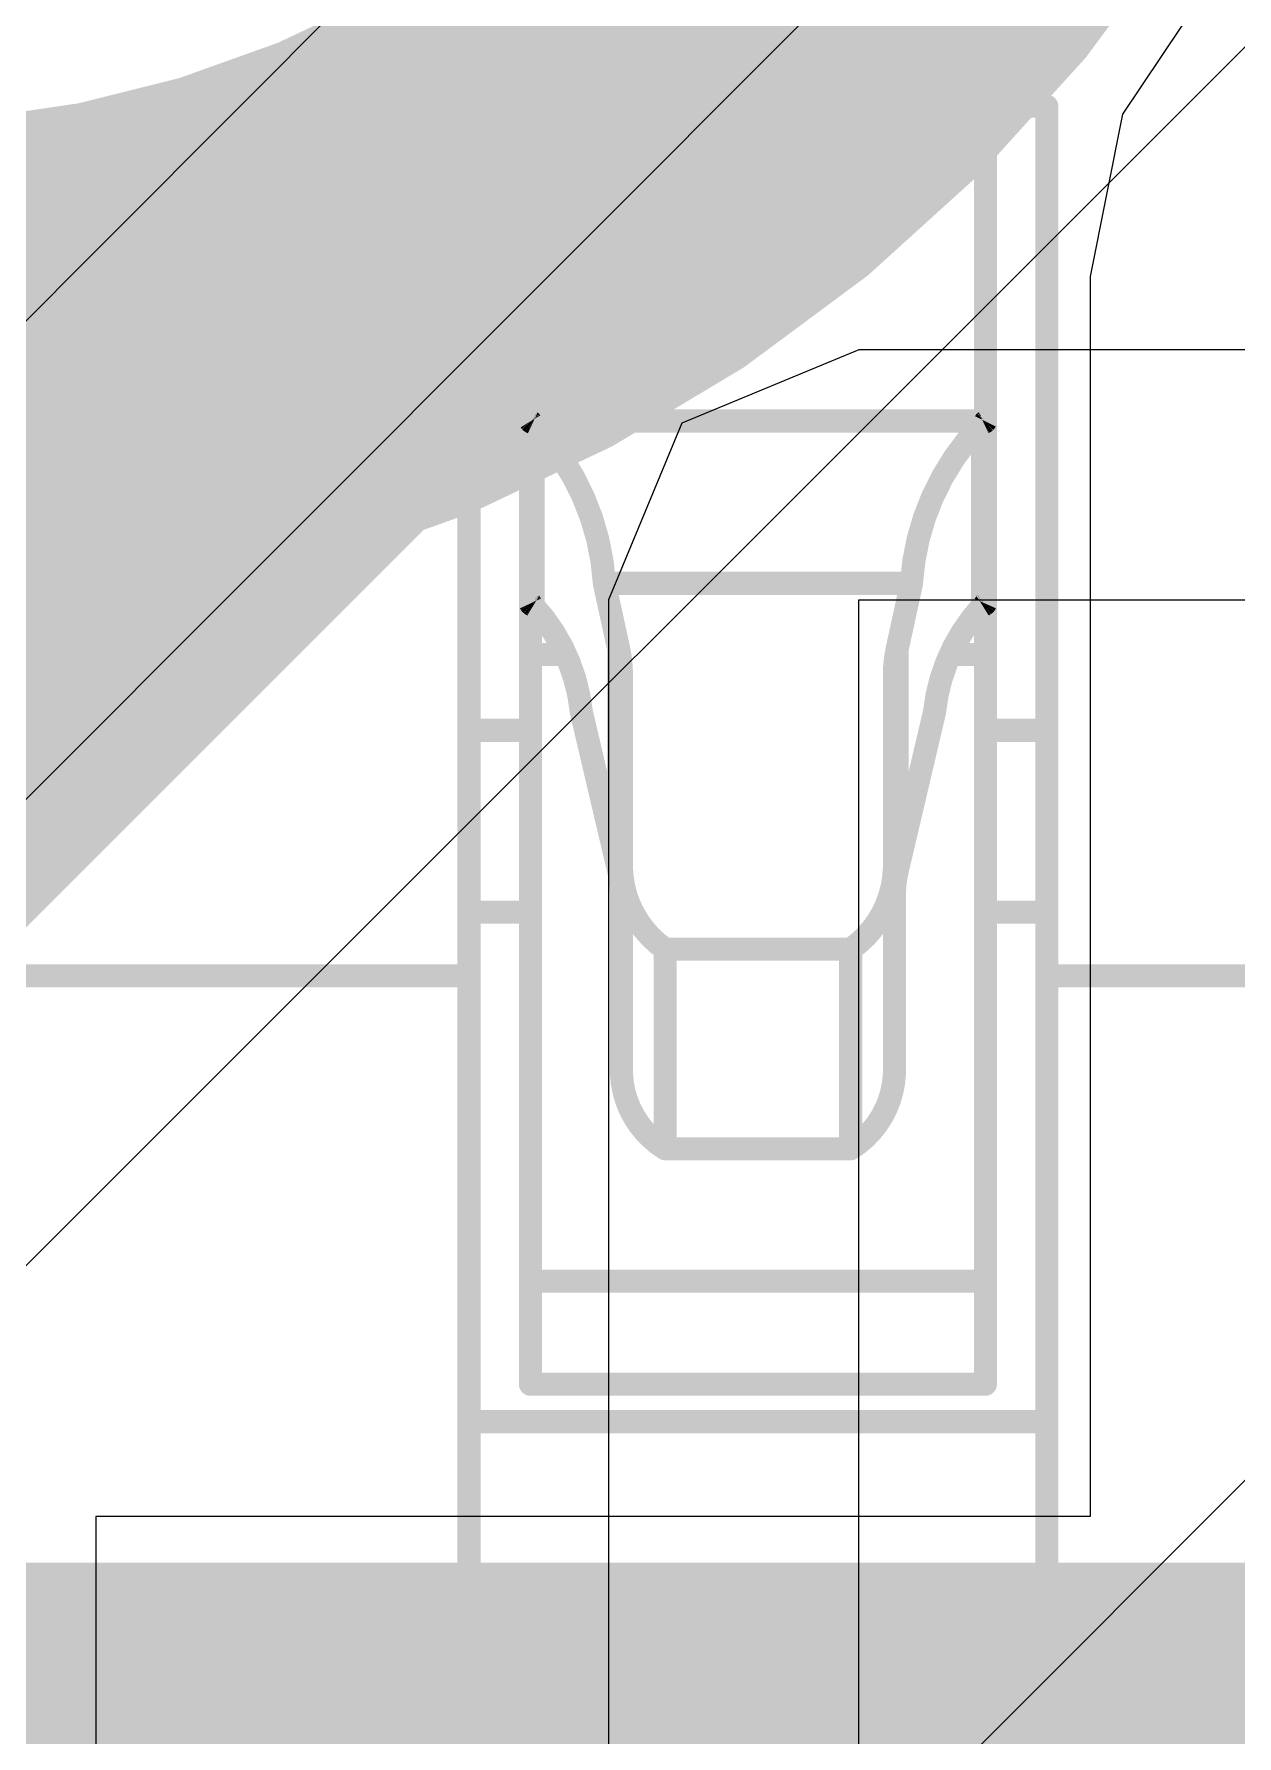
# Model space of a CAD drawing. Header units: inches. Extents: x -6 to 5433, y -4 to 5447.
# Drawn here: x 20.247 to 20.908, y 26.502 to 27.438 of the extents above; entities that cross this region are included whole.
import ezdxf

# ---------------------------------------------------------------- set-up
doc = ezdxf.new("R2010")
doc.units = ezdxf.units.IN
for name, color, linetype in [('Bottom Layer', 5, 'Continuous'), ('Ground', 16, 'Continuous'), ('Mechanical 4', 56, 'Continuous'), ('Power', 76, 'Continuous'), ('Top Layer', 1, 'Continuous'), ('Top Solder', 216, 'Continuous')]:
    doc.layers.add(name, color=color, linetype=linetype)

# ---------------------------------------------------------------- blocks, each defined once
blk = doc.blocks.new('TL3340AF160QG_33')
at = {"layer": 'Top Solder'}
blk.add_line((0.7722387399999999, 1.95276216), (-5441.50524092, 5436.595934), dxfattribs=at)
blk = doc.blocks.new('WQFN_30_EP_2_5_4_5__43')
at = {"layer": 'Top Solder'}
for p in [(-1.45009616, -1.95417948), (-0.9381997999999999, -2.4882348)]:
    blk.add_line(p, (-5421.17972658, -5430.60739378), dxfattribs=at)
blk = doc.blocks.new('QTH_030_01_L_D_A_K_TR_154')
at = {"layer": 'Top Solder'}
for points in [[(-6.00410153, 3.91260076), (-5.49590087, 3.91260076), (-5.49590087, 2.25940112), (-6.00410153, 2.25940112)], [(-5.504099989999999, 3.91260076), (-4.995899329999999, 3.91260076), (-4.995899329999999, 2.25940112), (-5.504099989999999, 2.25940112)], [(-5.00410099, 3.91260076), (-4.49590033, 3.91260076), (-4.49590033, 2.25940112), (-5.00410099, 2.25940112)]]:
    blk.add_hatch(color=216, dxfattribs=at).paths.add_polyline_path(points)

msp = doc.modelspace()

# ---------------------------------------------------------------- linework, layer by layer
at = {"layer": 'Bottom Layer'}
msp.add_lwpolyline([(20.88138064, 27.97254248, 0.2794, 0.2794, -0.9999999999999999), (19.43358064, 27.97254248, 0.2794, 0.2794, 0)], format="xyseb", dxfattribs=at)
at = {"layer": 'Ground'}
msp.add_line((19.79367644, 26.31168728), (21.86885644, 28.38686728), dxfattribs=at)
msp.add_lwpolyline([(19.56059842, 26.40823014, 0.2032, 0.2032, 0), (21.77231358, 28.6199453, 0.2032, 0.2032, 0)], format="xyseb", dxfattribs=at)
at = {"layer": 'Mechanical 4'}
for points in [[(20.4861541, 27.39794622, 0.0127, 0.0127, 0), (20.8036541, 27.39794622, 0.0127, 0.0127, 0)], [(20.4861541, 26.5149457, 0.0127, 0.0127, 0), (20.4861541, 27.39794622, 0.0127, 0.0127, 0)], [(20.51990562, 26.69548128, 0.0127, 0.0127, 0), (20.51990562, 27.39794622, 0.0127, 0.0127, 0)], [(20.76990512, 26.69548128, 0.0127, 0.0127, 0), (20.76990512, 27.39794622, 0.0127, 0.0127, 0)], [(20.8036541, 26.5149457, 0.0127, 0.0127, 0), (20.8036541, 27.39794622, 0.0127, 0.0127, 0)], [(20.5199996, 27.224609, 0.0127, 0.0127, -0.03260548549123797), (20.51990308, 27.22474616, 0.0127, 0.0127, 0)], [(20.51990562, 27.22494682, 0.0127, 0.0127, 0), (20.76990512, 27.22494682, 0.0127, 0.0127, 0)], [(20.52007072, 27.22453788, 0.0127, 0.0127, -0.02828759404379706), (20.52000214, 27.224609, 0.0127, 0.0127, 0)], [(20.5201647, 27.22445914, 0.0127, 0.0127, -0.02675080177921117), (20.52007072, 27.22453788, 0.0127, 0.0127, 0)], [(20.52028916, 27.22437278, 0.0127, 0.0127, -0.02199381128364839), (20.5201647, 27.22445914, 0.0127, 0.0127, 0)], [(20.5204568, 27.22427626, 0.0127, 0.0127, -0.01668692769989253), (20.52028916, 27.22437278, 0.0127, 0.0127, 0)], [(20.52066, 27.22416958, 0.0127, 0.0127, -0.009375562050187941), (20.52045426, 27.22427626, 0.0127, 0.0127, 0)], [(20.52089876, 27.22405528, 0.0127, 0.0127, -0.005205298959245279), (20.52066, 27.22416704, 0.0127, 0.0127, 0)], [(20.52089876, 27.22405528, 0.0127, 0.0127, 0), (20.5211553, 27.2239359, 0.0127, 0.0127, 0)], [(20.5211553, 27.2239359, 0.0127, 0.0127, 0), (20.52142454, 27.22381652, 0.0127, 0.0127, 0)], [(20.52142454, 27.12343572, 0.0127, 0.0127, 0), (20.52142454, 27.22381652, 0.0127, 0.0127, 0)], [(20.52142454, 27.22381652, 0.0127, 0.0127, -0.1798941776662689), (20.56053292, 27.13571154, 0.0127, 0.0127, 0)], [(20.72927782, 27.13571154, 0.0127, 0.0127, -0.1798941776662689), (20.7683862, 27.22381652, 0.0127, 0.0127, 0)], [(20.7683862, 27.22381652, 0.0127, 0.0127, 0), (20.76889674, 27.22405274, 0.0127, 0.0127, 0)], [(20.7683862, 27.12343572, 0.0127, 0.0127, 0), (20.7683862, 27.22381652, 0.0127, 0.0127, 0)], [(20.76889674, 27.22405274, 0.0127, 0.0127, 0), (20.76913296, 27.2241645, 0.0127, 0.0127, 0)], [(20.76934378, 27.22427118, 0.0127, 0.0127, -0.007070259416888441), (20.76913296, 27.2241645, 0.0127, 0.0127, 0)], [(20.76951904, 27.22437024, 0.0127, 0.0127, -0.01220881841542527), (20.76934124, 27.22427118, 0.0127, 0.0127, 0)], [(20.76966128, 27.22446168, 0.0127, 0.0127, -0.02261982993597721), (20.76952158, 27.22437024, 0.0127, 0.0127, 0)], [(20.7697578, 27.22454042, 0.0127, 0.0127, -0.03188108957941844), (20.76965874, 27.22446168, 0.0127, 0.0127, 0)], [(20.76982384, 27.22461408, 0.0127, 0.0127, -0.03744577989354124), (20.7697578, 27.22454042, 0.0127, 0.0127, 0)], [(20.76986956, 27.22468012, 0.0127, 0.0127, -0.03268866417810461), (20.76982384, 27.22461154, 0.0127, 0.0127, 0)], [(20.76990258, 27.22474616, 0.0127, 0.0127, -0.01323434471362622), (20.76986702, 27.22468012, 0.0127, 0.0127, 0)], [(20.56053292, 27.13571154, 0.0127, 0.0127, 0), (20.72927782, 27.13571154, 0.0127, 0.0127, 0)], [(20.56053292, 27.13571154, 0.0127, 0.0127, 0), (20.5683866, 27.0996156, 0.0127, 0.0127, 0)], [(20.72142414, 27.0996156, 0.0127, 0.0127, 0), (20.72927782, 27.13571154, 0.0127, 0.0127, 0)], [(20.52000214, 27.1244949, 0.0127, 0.0127, -0.02859692931146245), (20.51990308, 27.12467778, 0.0127, 0.0127, 0)], [(20.5201647, 27.12429678, 0.0127, 0.0127, -0.05432141865443658), (20.52000468, 27.12449744, 0.0127, 0.0127, 0)], [(20.52028916, 27.1241774, 0.0127, 0.0127, -0.02338615135356243), (20.5201647, 27.12429424, 0.0127, 0.0127, 0)], [(20.52045426, 27.12405294, 0.0127, 0.0127, -0.01856230606978786), (20.52028916, 27.12417994, 0.0127, 0.0127, 0)], [(20.52066, 27.12390816, 0.0127, 0.0127, -0.01073692509574584), (20.52045426, 27.1240504, 0.0127, 0.0127, 0)], [(20.52089876, 27.12375576, 0.0127, 0.0127, -0.00605483102162987), (20.52066254, 27.12390816, 0.0127, 0.0127, 0)], [(20.52089876, 27.1237583, 0.0127, 0.0127, 0), (20.5211553, 27.12359828, 0.0127, 0.0127, 0)], [(20.5211553, 27.12359828, 0.0127, 0.0127, 0), (20.52142454, 27.12343572, 0.0127, 0.0127, 0)], [(20.52142454, 27.12343826, 0.0127, 0.0127, -0.1625908253546253), (20.54786594, 27.0649446, 0.0127, 0.0127, 0)], [(20.7419448, 27.0649446, 0.0127, 0.0127, -0.1625908253546254), (20.7683862, 27.12343826, 0.0127, 0.0127, 0)], [(20.7683862, 27.12343572, 0.0127, 0.0127, 0), (20.76889674, 27.12375322, 0.0127, 0.0127, 0)], [(20.76913296, 27.12390308, 0.0127, 0.0127, -0.004820614385274597), (20.76889674, 27.12375322, 0.0127, 0.0127, 0)], [(20.76934124, 27.12404532, 0.0127, 0.0127, -0.008119958850470968), (20.76913042, 27.12390308, 0.0127, 0.0127, 0)], [(20.76951904, 27.12418248, 0.0127, 0.0127, -0.01372913844550468), (20.76934124, 27.12404786, 0.0127, 0.0127, 0)], [(20.76965874, 27.12429932, 0.0127, 0.0127, -0.02446216602651781), (20.76952158, 27.12417994, 0.0127, 0.0127, 0)], [(20.7697578, 27.124406, 0.0127, 0.0127, -0.03231853514748475), (20.76965874, 27.12429932, 0.0127, 0.0127, 0)], [(20.76982384, 27.12450252, 0.0127, 0.0127, -0.03504147992613579), (20.7697578, 27.124406, 0.0127, 0.0127, 0)], [(20.76986956, 27.12459142, 0.0127, 0.0127, -0.02840446112565399), (20.76982384, 27.12450252, 0.0127, 0.0127, 0)], [(20.76990512, 27.12467524, 0.0127, 0.0127, -0.0110217928708077), (20.76986956, 27.12458888, 0.0127, 0.0127, 0)], [(20.51990562, 27.09661078, 0.0127, 0.0127, 0), (20.538567, 27.09661078, 0.0127, 0.0127, 0)], [(20.5683866, 26.9776575, 0.0127, 0.0127, 0), (20.5683866, 27.0996156, 0.0127, 0.0127, 0)], [(20.5683866, 27.0996156, 0.0127, 0.0127, -0.05365795323520316), (20.56990552, 27.085544, 0.0127, 0.0127, 0)], [(20.71990522, 27.085544, 0.0127, 0.0127, -0.05365795323476549), (20.72142414, 27.0996156, 0.0127, 0.0127, 0)], [(20.72142414, 26.9776575, 0.0127, 0.0127, 0), (20.72142414, 27.0996156, 0.0127, 0.0127, 0)], [(20.75124374, 27.09661078, 0.0127, 0.0127, 0), (20.76990512, 27.09661078, 0.0127, 0.0127, 0)], [(20.56990552, 26.86619468, 0.0127, 0.0127, 0), (20.56990552, 27.085544, 0.0127, 0.0127, 0)], [(20.71990522, 26.86619468, 0.0127, 0.0127, 0), (20.71990522, 27.085544, 0.0127, 0.0127, 0)], [(20.5478634, 27.06494714, 0.0127, 0.0127, 0), (20.5683866, 26.9776575, 0.0127, 0.0127, 0)], [(20.72142414, 26.9776575, 0.0127, 0.0127, 0), (20.7419448, 27.06494714, 0.0127, 0.0127, 0)], [(20.4861541, 27.05494462, 0.0127, 0.0127, 0), (20.51990562, 27.05494462, 0.0127, 0.0127, 0)], [(20.76990512, 27.05494462, 0.0127, 0.0127, 0), (20.8036541, 27.05494462, 0.0127, 0.0127, 0)], [(20.5683866, 26.9776575, 0.0127, 0.0127, -0.05786387190107989), (20.56990552, 26.96463492, 0.0127, 0.0127, 0)], [(20.5939136, 26.93460704, 0.0127, 0.0127, -0.2374801051860469), (20.56990552, 26.97917896, 0.0127, 0.0127, 0)], [(20.71990522, 26.97917896, 0.0127, 0.0127, -0.2374801051855858), (20.69589714, 26.93460704, 0.0127, 0.0127, 0)], [(20.71990522, 26.96463492, 0.0127, 0.0127, -0.05786387190151768), (20.72142414, 26.9776575, 0.0127, 0.0127, 0)], [(20.4861541, 26.95494482, 0.0127, 0.0127, 0), (20.51990562, 26.95494482, 0.0127, 0.0127, 0)], [(20.76990512, 26.95494482, 0.0127, 0.0127, 0), (20.8036541, 26.95494482, 0.0127, 0.0127, 0)], [(20.59391614, 26.93460704, 0.0127, 0.0127, 0), (20.6958946, 26.93460704, 0.0127, 0.0127, 0)], [(20.59391614, 26.82494508, 0.0127, 0.0127, 0), (20.59391614, 26.93460704, 0.0127, 0.0127, 0)], [(20.6958946, 26.82494508, 0.0127, 0.0127, 0), (20.6958946, 26.93460704, 0.0127, 0.0127, 0)], [(20.1686541, 26.91994615999999, 0.0127, 0.0127, 0), (20.4861541, 26.91994615999999, 0.0127, 0.0127, 0)], [(20.8036541, 26.91994615999999, 0.0127, 0.0127, 0), (21.1211541, 26.91994615999999, 0.0127, 0.0127, 0)], [(20.5939136, 26.82494762, 0.0127, 0.0127, -0.2473774779348601), (20.56990552, 26.86619722, 0.0127, 0.0127, 0)], [(20.71990522, 26.86619722, 0.0127, 0.0127, -0.2473774779348602), (20.69589714, 26.82494762, 0.0127, 0.0127, 0)], [(20.59391614, 26.82494508, 0.0127, 0.0127, 0), (20.6958946, 26.82494508, 0.0127, 0.0127, 0)], [(20.51990562, 26.75215376, 0.0127, 0.0127, 0), (20.76990512, 26.75215376, 0.0127, 0.0127, 0)], [(20.51990562, 26.69548128, 0.0127, 0.0127, 0), (20.76990512, 26.69548128, 0.0127, 0.0127, 0)], [(20.4861541, 26.67494538, 0.0127, 0.0127, 0), (20.8036541, 26.67494538, 0.0127, 0.0127, 0)], [(20.4861541, 26.5149457, 0.0127, 0.0127, 0), (20.8036541, 26.5149457, 0.0127, 0.0127, 0)]]:
    msp.add_lwpolyline(points, format="xyseb", dxfattribs=at)
for points in [[(20.4829791, 27.39794622, 0.00635, 0.00635, 1), (20.4893291, 27.39794622, 0.00635, 0.00635, 1)], [(20.4829791, 27.39794622, 0.00635, 0.00635, 1), (20.4893291, 27.39794622, 0.00635, 0.00635, 1)], [(20.51673062, 27.39794622, 0.00635, 0.00635, 1), (20.52308062, 27.39794622, 0.00635, 0.00635, 1)], [(20.76673012, 27.39794622, 0.00635, 0.00635, 1), (20.77308012, 27.39794622, 0.00635, 0.00635, 1)], [(20.8004791, 27.39794622, 0.00635, 0.00635, 1), (20.8068291, 27.39794622, 0.00635, 0.00635, 1)], [(20.8004791, 27.39794622, 0.00635, 0.00635, 1), (20.8068291, 27.39794622, 0.00635, 0.00635, 1)], [(20.51672808, 27.22474616, 0.00635, 0.00635, 1), (20.52307808, 27.22474616, 0.00635, 0.00635, 1)], [(20.51673062, 27.22494682, 0.00635, 0.00635, 1), (20.52308062, 27.22494682, 0.00635, 0.00635, 1)], [(20.5168246, 27.224609, 0.00635, 0.00635, 1), (20.5231746, 27.224609, 0.00635, 0.00635, 1)], [(20.51682714, 27.224609, 0.00635, 0.00635, 1), (20.52317714, 27.224609, 0.00635, 0.00635, 1)], [(20.51689572, 27.22453788, 0.00635, 0.00635, 1), (20.52324572, 27.22453788, 0.00635, 0.00635, 1)], [(20.51689572, 27.22453788, 0.00635, 0.00635, 1), (20.52324572, 27.22453788, 0.00635, 0.00635, 1)], [(20.5169897, 27.22445914, 0.00635, 0.00635, 1), (20.5233397, 27.22445914, 0.00635, 0.00635, 1)], [(20.5169897, 27.22445914, 0.00635, 0.00635, 1), (20.5233397, 27.22445914, 0.00635, 0.00635, 1)], [(20.51711416, 27.22437278, 0.00635, 0.00635, 1), (20.52346416, 27.22437278, 0.00635, 0.00635, 1)], [(20.51711416, 27.22437278, 0.00635, 0.00635, 1), (20.52346416, 27.22437278, 0.00635, 0.00635, 1)], [(20.51727926, 27.22427626, 0.00635, 0.00635, 1), (20.52362926, 27.22427626, 0.00635, 0.00635, 1)], [(20.5172818, 27.22427626, 0.00635, 0.00635, 1), (20.5236318, 27.22427626, 0.00635, 0.00635, 1)], [(20.517485, 27.22416958, 0.00635, 0.00635, 1), (20.523835, 27.22416958, 0.00635, 0.00635, 1)], [(20.517485, 27.22416704, 0.00635, 0.00635, 1), (20.523835, 27.22416704, 0.00635, 0.00635, 1)], [(20.51772376, 27.22405528, 0.00635, 0.00635, 1), (20.52407376, 27.22405528, 0.00635, 0.00635, 1)], [(20.51772376, 27.22405528, 0.00635, 0.00635, 1), (20.52407376, 27.22405528, 0.00635, 0.00635, 1)], [(20.5179803, 27.2239359, 0.00635, 0.00635, 1), (20.5243303, 27.2239359, 0.00635, 0.00635, 1)], [(20.5179803, 27.2239359, 0.00635, 0.00635, 1), (20.5243303, 27.2239359, 0.00635, 0.00635, 1)], [(20.51824954, 27.22381652, 0.00635, 0.00635, 1), (20.52459954, 27.22381652, 0.00635, 0.00635, 1)], [(20.51824954, 27.22381652, 0.00635, 0.00635, 1), (20.52459954, 27.22381652, 0.00635, 0.00635, 1)], [(20.51824954, 27.22381652, 0.00635, 0.00635, 1), (20.52459954, 27.22381652, 0.00635, 0.00635, 1)], [(20.7652112, 27.22381652, 0.00635, 0.00635, 1), (20.7715612, 27.22381652, 0.00635, 0.00635, 1)], [(20.7652112, 27.22381652, 0.00635, 0.00635, 1), (20.7715612, 27.22381652, 0.00635, 0.00635, 1)], [(20.7652112, 27.22381652, 0.00635, 0.00635, 1), (20.7715612, 27.22381652, 0.00635, 0.00635, 1)], [(20.76572174, 27.22405274, 0.00635, 0.00635, 1), (20.77207174, 27.22405274, 0.00635, 0.00635, 1)], [(20.76572174, 27.22405274, 0.00635, 0.00635, 1), (20.77207174, 27.22405274, 0.00635, 0.00635, 1)], [(20.76595796, 27.2241645, 0.00635, 0.00635, 1), (20.77230796, 27.2241645, 0.00635, 0.00635, 1)], [(20.76595796, 27.2241645, 0.00635, 0.00635, 1), (20.77230796, 27.2241645, 0.00635, 0.00635, 1)], [(20.76616624, 27.22427118, 0.00635, 0.00635, 1), (20.77251624, 27.22427118, 0.00635, 0.00635, 1)], [(20.76616878, 27.22427118, 0.00635, 0.00635, 1), (20.77251878, 27.22427118, 0.00635, 0.00635, 1)], [(20.76634404, 27.22437024, 0.00635, 0.00635, 1), (20.77269404, 27.22437024, 0.00635, 0.00635, 1)], [(20.76634658, 27.22437024, 0.00635, 0.00635, 1), (20.77269658, 27.22437024, 0.00635, 0.00635, 1)], [(20.76648374, 27.22446168, 0.00635, 0.00635, 1), (20.77283374, 27.22446168, 0.00635, 0.00635, 1)], [(20.76648628, 27.22446168, 0.00635, 0.00635, 1), (20.77283628, 27.22446168, 0.00635, 0.00635, 1)], [(20.7665828, 27.22454042, 0.00635, 0.00635, 1), (20.7729328, 27.22454042, 0.00635, 0.00635, 1)], [(20.7665828, 27.22454042, 0.00635, 0.00635, 1), (20.7729328, 27.22454042, 0.00635, 0.00635, 1)], [(20.76664884, 27.22461408, 0.00635, 0.00635, 1), (20.77299884, 27.22461408, 0.00635, 0.00635, 1)], [(20.76664884, 27.22461154, 0.00635, 0.00635, 1), (20.77299884, 27.22461154, 0.00635, 0.00635, 1)], [(20.76669202, 27.22468012, 0.00635, 0.00635, 1), (20.77304202, 27.22468012, 0.00635, 0.00635, 1)], [(20.76669456, 27.22468012, 0.00635, 0.00635, 1), (20.77304456, 27.22468012, 0.00635, 0.00635, 1)], [(20.76672758, 27.22474616, 0.00635, 0.00635, 1), (20.77307758, 27.22474616, 0.00635, 0.00635, 1)], [(20.76673012, 27.22494682, 0.00635, 0.00635, 1), (20.77308012, 27.22494682, 0.00635, 0.00635, 1)], [(20.55735792, 27.13571154, 0.00635, 0.00635, 1), (20.56370792, 27.13571154, 0.00635, 0.00635, 1)], [(20.55735792, 27.13571154, 0.00635, 0.00635, 1), (20.56370792, 27.13571154, 0.00635, 0.00635, 1)], [(20.55735792, 27.13571154, 0.00635, 0.00635, 1), (20.56370792, 27.13571154, 0.00635, 0.00635, 1)], [(20.72610282, 27.13571154, 0.00635, 0.00635, 1), (20.73245282, 27.13571154, 0.00635, 0.00635, 1)], [(20.72610282, 27.13571154, 0.00635, 0.00635, 1), (20.73245282, 27.13571154, 0.00635, 0.00635, 1)], [(20.72610282, 27.13571154, 0.00635, 0.00635, 1), (20.73245282, 27.13571154, 0.00635, 0.00635, 1)], [(20.51672808, 27.12467778, 0.00635, 0.00635, 1), (20.52307808, 27.12467778, 0.00635, 0.00635, 1)], [(20.51682714, 27.1244949, 0.00635, 0.00635, 1), (20.52317714, 27.1244949, 0.00635, 0.00635, 1)], [(20.51682968, 27.12449744, 0.00635, 0.00635, 1), (20.52317968, 27.12449744, 0.00635, 0.00635, 1)], [(20.5169897, 27.12429678, 0.00635, 0.00635, 1), (20.5233397, 27.12429678, 0.00635, 0.00635, 1)], [(20.5169897, 27.12429424, 0.00635, 0.00635, 1), (20.5233397, 27.12429424, 0.00635, 0.00635, 1)], [(20.51711416, 27.12417994, 0.00635, 0.00635, 1), (20.52346416, 27.12417994, 0.00635, 0.00635, 1)], [(20.51711416, 27.1241774, 0.00635, 0.00635, 1), (20.52346416, 27.1241774, 0.00635, 0.00635, 1)], [(20.51727926, 27.12405294, 0.00635, 0.00635, 1), (20.52362926, 27.12405294, 0.00635, 0.00635, 1)], [(20.51727926, 27.1240504, 0.00635, 0.00635, 1), (20.52362926, 27.1240504, 0.00635, 0.00635, 1)], [(20.517485, 27.12390816, 0.00635, 0.00635, 1), (20.523835, 27.12390816, 0.00635, 0.00635, 1)], [(20.51748754, 27.12390816, 0.00635, 0.00635, 1), (20.52383754, 27.12390816, 0.00635, 0.00635, 1)], [(20.51772376, 27.1237583, 0.00635, 0.00635, 1), (20.52407376, 27.1237583, 0.00635, 0.00635, 1)], [(20.51772376, 27.12375576, 0.00635, 0.00635, 1), (20.52407376, 27.12375576, 0.00635, 0.00635, 1)], [(20.5179803, 27.12359828, 0.00635, 0.00635, 1), (20.5243303, 27.12359828, 0.00635, 0.00635, 1)], [(20.5179803, 27.12359828, 0.00635, 0.00635, 1), (20.5243303, 27.12359828, 0.00635, 0.00635, 1)], [(20.51824954, 27.12343826, 0.00635, 0.00635, 1), (20.52459954, 27.12343826, 0.00635, 0.00635, 1)], [(20.51824954, 27.12343572, 0.00635, 0.00635, 1), (20.52459954, 27.12343572, 0.00635, 0.00635, 1)], [(20.51824954, 27.12343572, 0.00635, 0.00635, 1), (20.52459954, 27.12343572, 0.00635, 0.00635, 1)], [(20.7652112, 27.12343826, 0.00635, 0.00635, 1), (20.7715612, 27.12343826, 0.00635, 0.00635, 1)], [(20.7652112, 27.12343572, 0.00635, 0.00635, 1), (20.7715612, 27.12343572, 0.00635, 0.00635, 1)], [(20.7652112, 27.12343572, 0.00635, 0.00635, 1), (20.7715612, 27.12343572, 0.00635, 0.00635, 1)], [(20.76572174, 27.12375322, 0.00635, 0.00635, 1), (20.77207174, 27.12375322, 0.00635, 0.00635, 1)], [(20.76572174, 27.12375322, 0.00635, 0.00635, 1), (20.77207174, 27.12375322, 0.00635, 0.00635, 1)], [(20.76595542, 27.12390308, 0.00635, 0.00635, 1), (20.77230542, 27.12390308, 0.00635, 0.00635, 1)], [(20.76595796, 27.12390308, 0.00635, 0.00635, 1), (20.77230796, 27.12390308, 0.00635, 0.00635, 1)], [(20.76616624, 27.12404786, 0.00635, 0.00635, 1), (20.77251624, 27.12404786, 0.00635, 0.00635, 1)], [(20.76616624, 27.12404532, 0.00635, 0.00635, 1), (20.77251624, 27.12404532, 0.00635, 0.00635, 1)], [(20.76634404, 27.12418248, 0.00635, 0.00635, 1), (20.77269404, 27.12418248, 0.00635, 0.00635, 1)], [(20.76634658, 27.12417994, 0.00635, 0.00635, 1), (20.77269658, 27.12417994, 0.00635, 0.00635, 1)], [(20.76648374, 27.12429932, 0.00635, 0.00635, 1), (20.77283374, 27.12429932, 0.00635, 0.00635, 1)], [(20.76648374, 27.12429932, 0.00635, 0.00635, 1), (20.77283374, 27.12429932, 0.00635, 0.00635, 1)], [(20.7665828, 27.124406, 0.00635, 0.00635, 1), (20.7729328, 27.124406, 0.00635, 0.00635, 1)], [(20.7665828, 27.124406, 0.00635, 0.00635, 1), (20.7729328, 27.124406, 0.00635, 0.00635, 1)], [(20.76664884, 27.12450252, 0.00635, 0.00635, 1), (20.77299884, 27.12450252, 0.00635, 0.00635, 1)], [(20.76664884, 27.12450252, 0.00635, 0.00635, 1), (20.77299884, 27.12450252, 0.00635, 0.00635, 1)], [(20.76669456, 27.12459142, 0.00635, 0.00635, 1), (20.77304456, 27.12459142, 0.00635, 0.00635, 1)], [(20.76669456, 27.12458888, 0.00635, 0.00635, 1), (20.77304456, 27.12458888, 0.00635, 0.00635, 1)], [(20.76673012, 27.12467524, 0.00635, 0.00635, 1), (20.77308012, 27.12467524, 0.00635, 0.00635, 1)], [(20.51673062, 27.09661078, 0.00635, 0.00635, 1), (20.52308062, 27.09661078, 0.00635, 0.00635, 1)], [(20.535392, 27.09661078, 0.00635, 0.00635, 1), (20.541742, 27.09661078, 0.00635, 0.00635, 1)], [(20.5652116, 27.0996156, 0.00635, 0.00635, 1), (20.5715616, 27.0996156, 0.00635, 0.00635, 1)], [(20.5652116, 27.0996156, 0.00635, 0.00635, 1), (20.5715616, 27.0996156, 0.00635, 0.00635, 1)], [(20.5652116, 27.0996156, 0.00635, 0.00635, 1), (20.5715616, 27.0996156, 0.00635, 0.00635, 1)], [(20.71824914, 27.0996156, 0.00635, 0.00635, 1), (20.72459914, 27.0996156, 0.00635, 0.00635, 1)], [(20.71824914, 27.0996156, 0.00635, 0.00635, 1), (20.72459914, 27.0996156, 0.00635, 0.00635, 1)], [(20.71824914, 27.0996156, 0.00635, 0.00635, 1), (20.72459914, 27.0996156, 0.00635, 0.00635, 1)], [(20.74806874, 27.09661078, 0.00635, 0.00635, 1), (20.75441874, 27.09661078, 0.00635, 0.00635, 1)], [(20.76673012, 27.09661078, 0.00635, 0.00635, 1), (20.77308012, 27.09661078, 0.00635, 0.00635, 1)], [(20.56673052, 27.085544, 0.00635, 0.00635, 1), (20.57308052, 27.085544, 0.00635, 0.00635, 1)], [(20.56673052, 27.085544, 0.00635, 0.00635, 1), (20.57308052, 27.085544, 0.00635, 0.00635, 1)], [(20.71673022, 27.085544, 0.00635, 0.00635, 1), (20.72308022, 27.085544, 0.00635, 0.00635, 1)], [(20.71673022, 27.085544, 0.00635, 0.00635, 1), (20.72308022, 27.085544, 0.00635, 0.00635, 1)], [(20.5446884, 27.06494714, 0.00635, 0.00635, 1), (20.5510384, 27.06494714, 0.00635, 0.00635, 1)], [(20.54469094, 27.0649446, 0.00635, 0.00635, 1), (20.55104094, 27.0649446, 0.00635, 0.00635, 1)], [(20.7387698, 27.06494714, 0.00635, 0.00635, 1), (20.7451198, 27.06494714, 0.00635, 0.00635, 1)], [(20.7387698, 27.0649446, 0.00635, 0.00635, 1), (20.7451198, 27.0649446, 0.00635, 0.00635, 1)], [(20.4829791, 27.05494462, 0.00635, 0.00635, 1), (20.4893291, 27.05494462, 0.00635, 0.00635, 1)], [(20.51673062, 27.05494462, 0.00635, 0.00635, 1), (20.52308062, 27.05494462, 0.00635, 0.00635, 1)], [(20.76673012, 27.05494462, 0.00635, 0.00635, 1), (20.77308012, 27.05494462, 0.00635, 0.00635, 1)], [(20.8004791, 27.05494462, 0.00635, 0.00635, 1), (20.8068291, 27.05494462, 0.00635, 0.00635, 1)], [(20.5652116, 26.9776575, 0.00635, 0.00635, 1), (20.5715616, 26.9776575, 0.00635, 0.00635, 1)], [(20.5652116, 26.9776575, 0.00635, 0.00635, 1), (20.5715616, 26.9776575, 0.00635, 0.00635, 1)], [(20.5652116, 26.9776575, 0.00635, 0.00635, 1), (20.5715616, 26.9776575, 0.00635, 0.00635, 1)], [(20.56673052, 26.97917896, 0.00635, 0.00635, 1), (20.57308052, 26.97917896, 0.00635, 0.00635, 1)], [(20.71673022, 26.97917896, 0.00635, 0.00635, 1), (20.72308022, 26.97917896, 0.00635, 0.00635, 1)], [(20.71824914, 26.9776575, 0.00635, 0.00635, 1), (20.72459914, 26.9776575, 0.00635, 0.00635, 1)], [(20.71824914, 26.9776575, 0.00635, 0.00635, 1), (20.72459914, 26.9776575, 0.00635, 0.00635, 1)], [(20.71824914, 26.9776575, 0.00635, 0.00635, 1), (20.72459914, 26.9776575, 0.00635, 0.00635, 1)], [(20.56673052, 26.96463492, 0.00635, 0.00635, 1), (20.57308052, 26.96463492, 0.00635, 0.00635, 1)], [(20.71673022, 26.96463492, 0.00635, 0.00635, 1), (20.72308022, 26.96463492, 0.00635, 0.00635, 1)], [(20.4829791, 26.95494482, 0.00635, 0.00635, 1), (20.4893291, 26.95494482, 0.00635, 0.00635, 1)], [(20.51673062, 26.95494482, 0.00635, 0.00635, 1), (20.52308062, 26.95494482, 0.00635, 0.00635, 1)], [(20.76673012, 26.95494482, 0.00635, 0.00635, 1), (20.77308012, 26.95494482, 0.00635, 0.00635, 1)], [(20.8004791, 26.95494482, 0.00635, 0.00635, 1), (20.8068291, 26.95494482, 0.00635, 0.00635, 1)], [(20.5907386, 26.93460704, 0.00635, 0.00635, 1), (20.5970886, 26.93460704, 0.00635, 0.00635, 1)], [(20.59074114, 26.93460704, 0.00635, 0.00635, 1), (20.59709114, 26.93460704, 0.00635, 0.00635, 1)], [(20.59074114, 26.93460704, 0.00635, 0.00635, 1), (20.59709114, 26.93460704, 0.00635, 0.00635, 1)], [(20.6927196, 26.93460704, 0.00635, 0.00635, 1), (20.6990696, 26.93460704, 0.00635, 0.00635, 1)], [(20.6927196, 26.93460704, 0.00635, 0.00635, 1), (20.6990696, 26.93460704, 0.00635, 0.00635, 1)], [(20.69272214, 26.93460704, 0.00635, 0.00635, 1), (20.69907214, 26.93460704, 0.00635, 0.00635, 1)], [(20.4829791, 26.91994615999999, 0.00635, 0.00635, 1), (20.4893291, 26.91994615999999, 0.00635, 0.00635, 1)], [(20.8004791, 26.91994615999999, 0.00635, 0.00635, 1), (20.8068291, 26.91994615999999, 0.00635, 0.00635, 1)], [(20.56673052, 26.86619722, 0.00635, 0.00635, 1), (20.57308052, 26.86619722, 0.00635, 0.00635, 1)], [(20.56673052, 26.86619468, 0.00635, 0.00635, 1), (20.57308052, 26.86619468, 0.00635, 0.00635, 1)], [(20.71673022, 26.86619722, 0.00635, 0.00635, 1), (20.72308022, 26.86619722, 0.00635, 0.00635, 1)], [(20.71673022, 26.86619468, 0.00635, 0.00635, 1), (20.72308022, 26.86619468, 0.00635, 0.00635, 1)], [(20.5907386, 26.82494762, 0.00635, 0.00635, 1), (20.5970886, 26.82494762, 0.00635, 0.00635, 1)], [(20.59074114, 26.82494508, 0.00635, 0.00635, 1), (20.59709114, 26.82494508, 0.00635, 0.00635, 1)], [(20.59074114, 26.82494508, 0.00635, 0.00635, 1), (20.59709114, 26.82494508, 0.00635, 0.00635, 1)], [(20.6927196, 26.82494508, 0.00635, 0.00635, 1), (20.6990696, 26.82494508, 0.00635, 0.00635, 1)], [(20.6927196, 26.82494508, 0.00635, 0.00635, 1), (20.6990696, 26.82494508, 0.00635, 0.00635, 1)], [(20.69272214, 26.82494762, 0.00635, 0.00635, 1), (20.69907214, 26.82494762, 0.00635, 0.00635, 1)], [(20.51673062, 26.75215376, 0.00635, 0.00635, 1), (20.52308062, 26.75215376, 0.00635, 0.00635, 1)], [(20.76673012, 26.75215376, 0.00635, 0.00635, 1), (20.77308012, 26.75215376, 0.00635, 0.00635, 1)], [(20.51673062, 26.69548128, 0.00635, 0.00635, 1), (20.52308062, 26.69548128, 0.00635, 0.00635, 1)], [(20.51673062, 26.69548128, 0.00635, 0.00635, 1), (20.52308062, 26.69548128, 0.00635, 0.00635, 1)], [(20.76673012, 26.69548128, 0.00635, 0.00635, 1), (20.77308012, 26.69548128, 0.00635, 0.00635, 1)], [(20.76673012, 26.69548128, 0.00635, 0.00635, 1), (20.77308012, 26.69548128, 0.00635, 0.00635, 1)], [(20.4829791, 26.67494538, 0.00635, 0.00635, 1), (20.4893291, 26.67494538, 0.00635, 0.00635, 1)], [(20.8004791, 26.67494538, 0.00635, 0.00635, 1), (20.8068291, 26.67494538, 0.00635, 0.00635, 1)], [(20.4829791, 26.5149457, 0.00635, 0.00635, 1), (20.4893291, 26.5149457, 0.00635, 0.00635, 1)], [(20.4829791, 26.5149457, 0.00635, 0.00635, 1), (20.4893291, 26.5149457, 0.00635, 0.00635, 1)], [(20.8004791, 26.5149457, 0.00635, 0.00635, 1), (20.8068291, 26.5149457, 0.00635, 0.00635, 1)], [(20.8004791, 26.5149457, 0.00635, 0.00635, 1), (20.8068291, 26.5149457, 0.00635, 0.00635, 1)]]:
    msp.add_lwpolyline(points, format="xyseb", close=True, dxfattribs=at)
at = {"layer": 'Power'}
for p, q in [((20.70034214, 27.26407806), (20.60313888, 27.22381652)), ((23.87102668, 27.26407806), (20.70034214, 27.26407806)), ((20.60313888, 27.22381652), (20.56287734, 27.12661326)), ((20.56287734, 27.12661326), (20.56287734, 24.94289652)), ((20.70034214, 21.55176792), (20.70034214, 27.12661326)), ((20.70034214, 27.12661326), (23.87102668, 27.12661326))]:
    msp.add_line(p, q, dxfattribs=at)
at = {"layer": 'Top Layer'}
for p, q in [((20.89579006, 27.46925926), (20.84526438, 27.39364346)), ((20.84526438, 27.39364346), (20.82752248, 27.30444882)), ((20.82752248, 27.30444882), (20.82752248, 26.62274584)), ((20.82752248, 26.62274584), (20.2810999, 26.62274584)), ((20.2810999, 26.62274584), (20.2810999, 25.00939372))]:
    msp.add_line(p, q, dxfattribs=at)

# ---------------------------------------------------------------- block references
for name, p, rotation in [('TL3340AF160QG_33', (-3.743799979999999, 5.98786712), 270), ('WQFN_30_EP_2_5_4_5__43', (11.67240744, 16.88571426), 180), ('QTH_030_01_L_D_A_K_TR_154', (15.3105993, 28.85674696), 180)]:
    msp.add_blockref(name, p, dxfattribs=dict(rotation=rotation))

doc.saveas('drawing.dxf')
